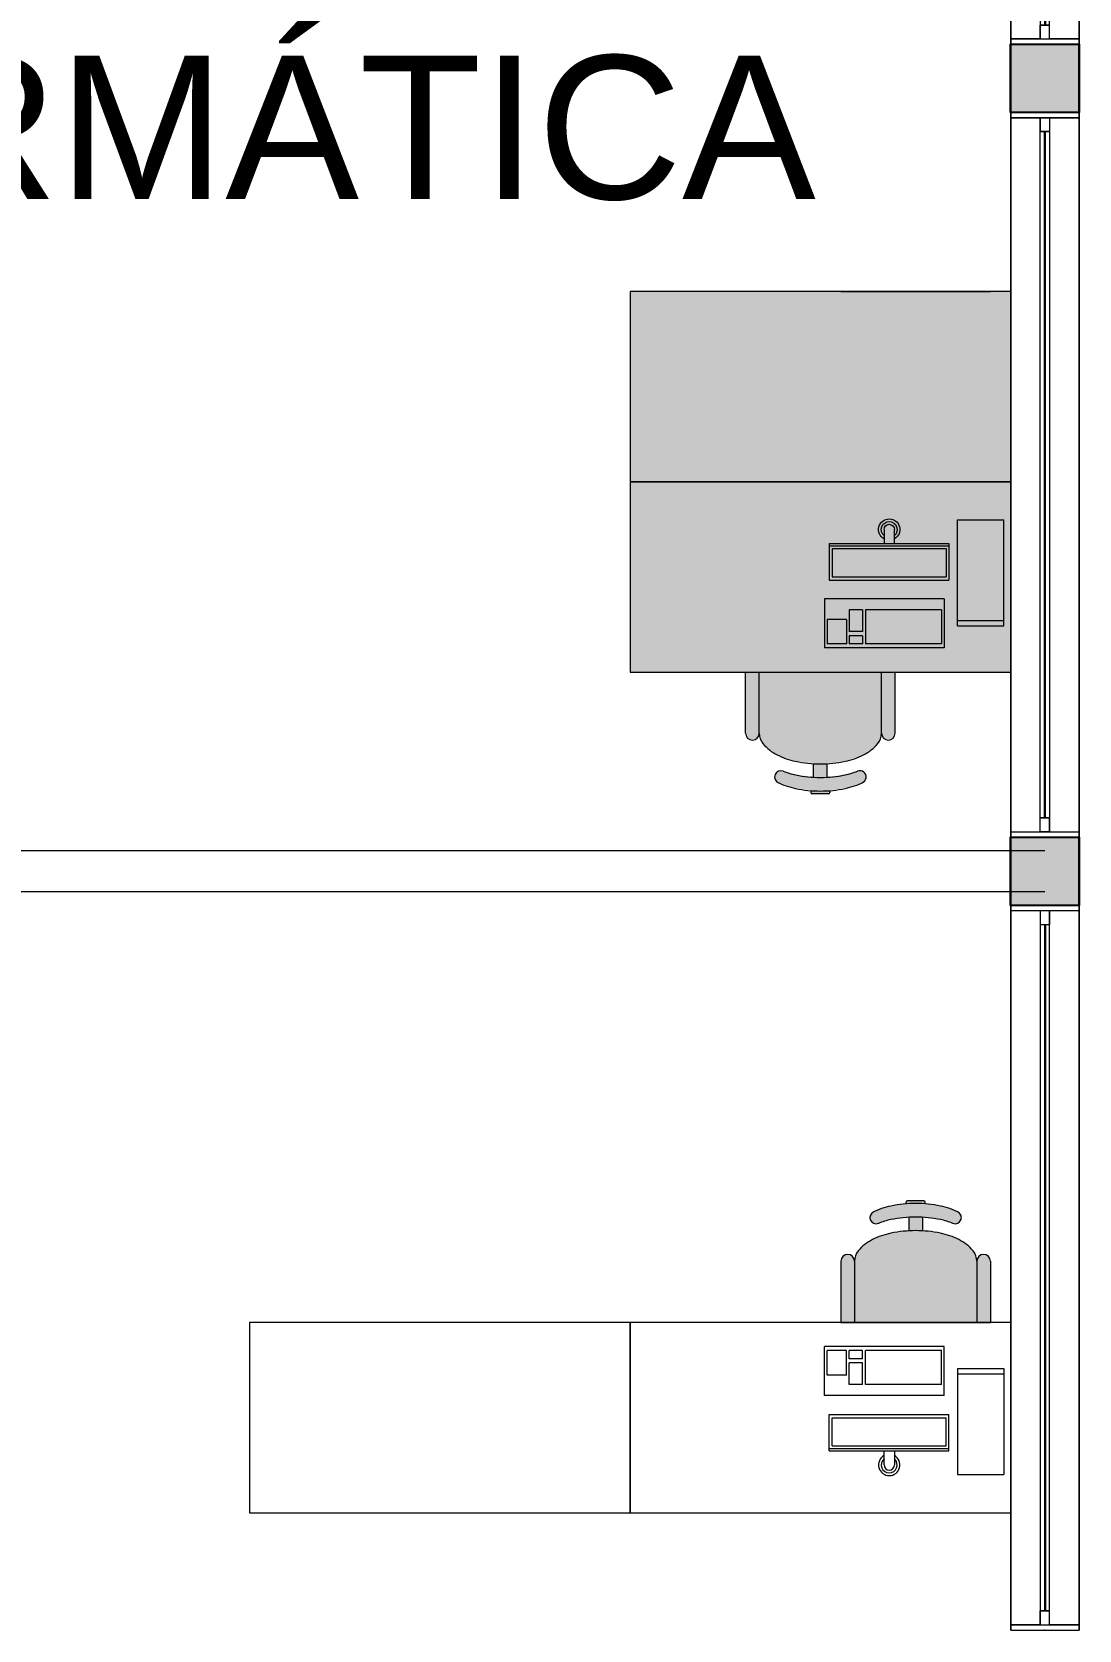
# Model space of a CAD drawing. Header units: metres. Extents: x 512 to 829, y -209 to 245.
# Drawn here: x 694.69 to 698.54, y -148.24 to -142.36 of the extents above; entities that cross this region are included whole.
import ezdxf

# ---------------------------------------------------------------- set-up
doc = ezdxf.new("R2010")
doc.units = ezdxf.units.M
doc.header["$LTSCALE"] = 0.508
doc.set_wipeout_variables(frame=1)
doc.header["$PDSIZE"] = -2
doc.linetypes.add('HIDDEN', pattern=[0.375, 0.25, -0.125])
for name, color, linetype, lineweight in [('AMB-NOVOS', 10, 'Continuous', 15), ('Demolir', 10, 'HIDDEN', 15), ('Hachuras', 1, 'Continuous', 18), ('MOBILIARIO', 252, 'Continuous', 18), ('None', 7, 'Continuous', 5), ('NãoImprimir', 7, 'Continuous', 5), ('Peitoris', 2, 'Continuous', 5), ('Telhado-Princ', 7, 'Continuous', 5)]:
    doc.layers.add(name, color=color, linetype=linetype, lineweight=lineweight)

# ---------------------------------------------------------------- blocks, each defined once
blk = doc.blocks.new('Grupo-4616')
at = {"color": 7, "linetype": 'Continuous', "lineweight": 5}
for points in [[(-1.325, 0.125), (-1.30595, 0.125), (-1.30595, -0.125), (-1.325, -0.125)], [(1.30595, 0.125), (1.325, 0.125), (1.325, -0.125), (1.30595, -0.125)]]:
    blk.add_wipeout(points, dxfattribs=at).dxf.layer = 'None'
at = {"layer": 'None', "color": 7, "linetype": 'Continuous', "lineweight": 5}
for points in [[(-1.325, 0.125), (-1.30595, 0.125), (-1.30595, -0.125), (-1.325, -0.125)], [(1.30595, 0.125), (1.325, 0.125), (1.325, -0.125), (1.30595, -0.125)]]:
    blk.add_lwpolyline(points, close=True, dxfattribs=at)
blk = doc.blocks.new('Grupo-4617')
at = {"layer": 'None', "color": 7}
blk.add_blockref('Grupo-4616', (0, 0), dxfattribs=at)
at = {"layer": 'None', "color": 7, "linetype": 'Continuous', "lineweight": 5}
for p, q in [((-1.325, 0.125), (-1.30595, 0.125)), ((-1.30595, 0.125), (-1.30595, -0.125)), ((1.325, 0.125), (1.30595, 0.125)), ((1.30595, 0.125), (1.30595, -0.125)), ((-1.325, -0.125), (-1.30595, -0.125)), ((1.325, -0.125), (1.30595, -0.125))]:
    blk.add_line(p, q, dxfattribs=at)
blk = doc.blocks.new('Grupo-4618')
at = {"layer": 'None', "color": 7, "linetype": 'Continuous', "lineweight": 5}
for p, q in [((-1.3059, 0.0175), (-1.3059, -0.0175)), ((1.3059, 0.0175), (1.3059, -0.0175))]:
    blk.add_line(p, q, dxfattribs=at)
blk = doc.blocks.new('Grupo-4619')
at = {"color": 7, "linetype": 'Continuous', "lineweight": 5}
for points in [[(-1.3059, 0.0175), (-1.2551, 0.0175), (-1.2551, -0.0175), (-1.3059, -0.0175)], [(1.2551, 0.0175), (1.3059, 0.0175), (1.3059, -0.0175), (1.2551, -0.0175)]]:
    blk.add_wipeout(points, dxfattribs=at).dxf.layer = 'None'
at = {"layer": 'None', "color": 7, "linetype": 'Continuous', "lineweight": 5}
for points in [[(-1.3059, 0.0175), (-1.2551, 0.0175), (-1.2551, -0.0175), (-1.3059, -0.0175)], [(1.2551, 0.0175), (1.3059, 0.0175), (1.3059, -0.0175), (1.2551, -0.0175)]]:
    blk.add_lwpolyline(points, close=True, dxfattribs=at)
blk = doc.blocks.new('Grupo-4620')
at = {"layer": 'None', "color": 7}
blk.add_blockref('Grupo-4618', (0, 0), dxfattribs=at)
at = {"color": 7, "linetype": 'Continuous', "lineweight": 5}
blk.add_wipeout([(-1.2551, 0.0175), (1.2551, 0.0175), (1.2551, -0.0175), (-1.2551, -0.0175)], dxfattribs=at).dxf.layer = 'None'
at = {"layer": 'None', "color": 7, "linetype": 'Continuous', "lineweight": 5}
blk.add_lwpolyline([(-1.2551, 0.0175), (1.2551, 0.0175), (1.2551, -0.0175), (-1.2551, -0.0175)], close=True, dxfattribs=at)
at = {"layer": 'None', "color": 7}
blk.add_blockref('Grupo-4619', (0, 0), dxfattribs=at)
at = {"layer": 'None', "color": 7, "linetype": 'Continuous', "lineweight": 5}
for p, q in [((-1.3059, 0.0175), (-1.2551, 0.0175)), ((-1.2551, 0.0175), (-1.2551, -0.0175)), ((1.3059, 0.0175), (1.2551, 0.0175)), ((1.2551, 0.0175), (1.2551, -0.0175)), ((-1.3059, -0.0175), (-1.2551, -0.0175)), ((1.3059, -0.0175), (1.2551, -0.0175))]:
    blk.add_line(p, q, dxfattribs=at)
blk = doc.blocks.new('Grupo-4621')
at = {"color": 7, "linetype": 'Continuous', "lineweight": 9}
blk.add_wipeout([(-1.25515, 0.000635), (1.25515, 0.000635), (1.25515, -0.000635), (-1.25515, -0.000635)], dxfattribs=at).dxf.layer = 'None'
blk = doc.blocks.new('Grupo-4622')
at = {"layer": 'None', "color": 7}
blk.add_blockref('Grupo-4621', (0, 0), dxfattribs=at)
at = {"layer": 'None', "color": 7, "linetype": 'Continuous', "lineweight": 25}
for p, q in [((-1.25515, 0.000635), (1.25515, 0.000635)), ((-1.25515, -0.000635), (1.25515, -0.000635))]:
    blk.add_line(p, q, dxfattribs=at)
blk = doc.blocks.new('Grupo-4623')
at = {"layer": 'None', "color": 7, "linetype": 'Continuous', "lineweight": 20}
for p, q in [((1.325, 0.125), (-1.325, 0.125)), ((1.325, -0.125), (-1.325, -0.125))]:
    blk.add_line(p, q, dxfattribs=at)
blk = doc.blocks.new('Window (2D)-396')
at = {"color": 7, "linetype": 'Continuous', "lineweight": 5}
blk.add_wipeout([(-1.325, 0.125), (1.325, 0.125), (1.325, -0.125), (-1.325, -0.125)], dxfattribs=at).dxf.layer = 'None'
at = {"layer": 'None', "color": 7}
blk.add_blockref('Grupo-4617', (0, 0), dxfattribs=at)
at = {"layer": 'None', "color": 7, "linetype": 'Continuous', "lineweight": 5}
for p, q in [((-1.325, 0.125), (1.325, 0.125)), ((-1.325, -0.125), (1.325, -0.125))]:
    blk.add_line(p, q, dxfattribs=at)
at = {"layer": 'NãoImprimir', "linetype": 'Continuous'}
for p in [(-1.325, 0), (1.325, 0)]:
    blk.add_point(p, dxfattribs=at)
at = {"layer": 'Peitoris'}
blk.add_blockref('Grupo-4620', (0, 0), dxfattribs=at)
blk.add_blockref('Grupo-4622', (0, 0), dxfattribs=at)
at = {"layer": 'Telhado-Princ'}
blk.add_blockref('Grupo-4623', (0, 0), dxfattribs=at)
blk = doc.blocks.new('Grupo-4624')
at = {"color": 7, "linetype": 'Continuous', "lineweight": 5}
for points in [[(-1.325, 0.125), (-1.30595, 0.125), (-1.30595, -0.125), (-1.325, -0.125)], [(1.30595, 0.125), (1.325, 0.125), (1.325, -0.125), (1.30595, -0.125)]]:
    blk.add_wipeout(points, dxfattribs=at).dxf.layer = 'None'
at = {"layer": 'None', "color": 7, "linetype": 'Continuous', "lineweight": 5}
for points in [[(-1.325, 0.125), (-1.30595, 0.125), (-1.30595, -0.125), (-1.325, -0.125)], [(1.30595, 0.125), (1.325, 0.125), (1.325, -0.125), (1.30595, -0.125)]]:
    blk.add_lwpolyline(points, close=True, dxfattribs=at)
blk = doc.blocks.new('Grupo-4625')
at = {"layer": 'None', "color": 7}
blk.add_blockref('Grupo-4624', (0, 0), dxfattribs=at)
at = {"layer": 'None', "color": 7, "linetype": 'Continuous', "lineweight": 5}
for p, q in [((-1.325, 0.125), (-1.30595, 0.125)), ((-1.30595, 0.125), (-1.30595, -0.125)), ((1.325, 0.125), (1.30595, 0.125)), ((1.30595, 0.125), (1.30595, -0.125)), ((-1.325, -0.125), (-1.30595, -0.125)), ((1.325, -0.125), (1.30595, -0.125))]:
    blk.add_line(p, q, dxfattribs=at)
blk = doc.blocks.new('Grupo-4626')
at = {"layer": 'None', "color": 7, "linetype": 'Continuous', "lineweight": 5}
for p, q in [((-1.3059, 0.0175), (-1.3059, -0.0175)), ((1.3059, 0.0175), (1.3059, -0.0175))]:
    blk.add_line(p, q, dxfattribs=at)
blk = doc.blocks.new('Grupo-4627')
at = {"color": 7, "linetype": 'Continuous', "lineweight": 5}
for points in [[(-1.3059, 0.0175), (-1.2551, 0.0175), (-1.2551, -0.0175), (-1.3059, -0.0175)], [(1.2551, 0.0175), (1.3059, 0.0175), (1.3059, -0.0175), (1.2551, -0.0175)]]:
    blk.add_wipeout(points, dxfattribs=at).dxf.layer = 'None'
at = {"layer": 'None', "color": 7, "linetype": 'Continuous', "lineweight": 5}
for points in [[(-1.3059, 0.0175), (-1.2551, 0.0175), (-1.2551, -0.0175), (-1.3059, -0.0175)], [(1.2551, 0.0175), (1.3059, 0.0175), (1.3059, -0.0175), (1.2551, -0.0175)]]:
    blk.add_lwpolyline(points, close=True, dxfattribs=at)
blk = doc.blocks.new('Grupo-4628')
at = {"layer": 'None', "color": 7}
blk.add_blockref('Grupo-4626', (0, 0), dxfattribs=at)
at = {"color": 7, "linetype": 'Continuous', "lineweight": 5}
blk.add_wipeout([(-1.2551, 0.0175), (1.2551, 0.0175), (1.2551, -0.0175), (-1.2551, -0.0175)], dxfattribs=at).dxf.layer = 'None'
at = {"layer": 'None', "color": 7, "linetype": 'Continuous', "lineweight": 5}
blk.add_lwpolyline([(-1.2551, 0.0175), (1.2551, 0.0175), (1.2551, -0.0175), (-1.2551, -0.0175)], close=True, dxfattribs=at)
at = {"layer": 'None', "color": 7}
blk.add_blockref('Grupo-4627', (0, 0), dxfattribs=at)
at = {"layer": 'None', "color": 7, "linetype": 'Continuous', "lineweight": 5}
for p, q in [((-1.3059, 0.0175), (-1.2551, 0.0175)), ((-1.2551, 0.0175), (-1.2551, -0.0175)), ((1.3059, 0.0175), (1.2551, 0.0175)), ((1.2551, 0.0175), (1.2551, -0.0175)), ((-1.3059, -0.0175), (-1.2551, -0.0175)), ((1.3059, -0.0175), (1.2551, -0.0175))]:
    blk.add_line(p, q, dxfattribs=at)
blk = doc.blocks.new('Grupo-4629')
at = {"color": 7, "linetype": 'Continuous', "lineweight": 9}
blk.add_wipeout([(-1.25515, 0.000635), (1.25515, 0.000635), (1.25515, -0.000635), (-1.25515, -0.000635)], dxfattribs=at).dxf.layer = 'None'
blk = doc.blocks.new('Grupo-4630')
at = {"layer": 'None', "color": 7}
blk.add_blockref('Grupo-4629', (0, 0), dxfattribs=at)
at = {"layer": 'None', "color": 7, "linetype": 'Continuous', "lineweight": 25}
for p, q in [((-1.25515, 0.000635), (1.25515, 0.000635)), ((-1.25515, -0.000635), (1.25515, -0.000635))]:
    blk.add_line(p, q, dxfattribs=at)
blk = doc.blocks.new('Grupo-4631')
at = {"layer": 'None', "color": 7, "linetype": 'Continuous', "lineweight": 20}
for p, q in [((1.325, 0.125), (-1.325, 0.125)), ((1.325, -0.125), (-1.325, -0.125))]:
    blk.add_line(p, q, dxfattribs=at)
blk = doc.blocks.new('Window (2D)-397')
at = {"color": 7, "linetype": 'Continuous', "lineweight": 5}
blk.add_wipeout([(-1.325, 0.125), (1.325, 0.125), (1.325, -0.125), (-1.325, -0.125)], dxfattribs=at).dxf.layer = 'None'
at = {"layer": 'None', "color": 7}
blk.add_blockref('Grupo-4625', (0, 0), dxfattribs=at)
at = {"layer": 'None', "color": 7, "linetype": 'Continuous', "lineweight": 5}
for p, q in [((-1.325, 0.125), (1.325, 0.125)), ((-1.325, -0.125), (1.325, -0.125))]:
    blk.add_line(p, q, dxfattribs=at)
at = {"layer": 'NãoImprimir', "linetype": 'Continuous'}
for p in [(-1.325, 0), (1.325, 0)]:
    blk.add_point(p, dxfattribs=at)
at = {"layer": 'Peitoris'}
blk.add_blockref('Grupo-4628', (0, 0), dxfattribs=at)
blk.add_blockref('Grupo-4630', (0, 0), dxfattribs=at)
at = {"layer": 'Telhado-Princ'}
blk.add_blockref('Grupo-4631', (0, 0), dxfattribs=at)
blk = doc.blocks.new('Grupo-4632')
at = {"color": 7, "linetype": 'Continuous', "lineweight": 5}
for points in [[(-1.325, 0.125), (-1.30595, 0.125), (-1.30595, -0.125), (-1.325, -0.125)], [(1.30595, 0.125), (1.325, 0.125), (1.325, -0.125), (1.30595, -0.125)]]:
    blk.add_wipeout(points, dxfattribs=at).dxf.layer = 'None'
at = {"layer": 'None', "color": 7, "linetype": 'Continuous', "lineweight": 5}
for points in [[(-1.325, 0.125), (-1.30595, 0.125), (-1.30595, -0.125), (-1.325, -0.125)], [(1.30595, 0.125), (1.325, 0.125), (1.325, -0.125), (1.30595, -0.125)]]:
    blk.add_lwpolyline(points, close=True, dxfattribs=at)
blk = doc.blocks.new('Grupo-4633')
at = {"layer": 'None', "color": 7}
blk.add_blockref('Grupo-4632', (0, 0), dxfattribs=at)
at = {"layer": 'None', "color": 7, "linetype": 'Continuous', "lineweight": 5}
for p, q in [((-1.325, 0.125), (-1.30595, 0.125)), ((-1.30595, 0.125), (-1.30595, -0.125)), ((1.325, 0.125), (1.30595, 0.125)), ((1.30595, 0.125), (1.30595, -0.125)), ((-1.325, -0.125), (-1.30595, -0.125)), ((1.325, -0.125), (1.30595, -0.125))]:
    blk.add_line(p, q, dxfattribs=at)
blk = doc.blocks.new('Grupo-4634')
at = {"layer": 'None', "color": 7, "linetype": 'Continuous', "lineweight": 5}
for p, q in [((-1.3059, 0.0175), (-1.3059, -0.0175)), ((1.3059, 0.0175), (1.3059, -0.0175))]:
    blk.add_line(p, q, dxfattribs=at)
blk = doc.blocks.new('Grupo-4635')
at = {"color": 7, "linetype": 'Continuous', "lineweight": 5}
for points in [[(-1.3059, 0.0175), (-1.2551, 0.0175), (-1.2551, -0.0175), (-1.3059, -0.0175)], [(1.2551, 0.0175), (1.3059, 0.0175), (1.3059, -0.0175), (1.2551, -0.0175)]]:
    blk.add_wipeout(points, dxfattribs=at).dxf.layer = 'None'
at = {"layer": 'None', "color": 7, "linetype": 'Continuous', "lineweight": 5}
for points in [[(-1.3059, 0.0175), (-1.2551, 0.0175), (-1.2551, -0.0175), (-1.3059, -0.0175)], [(1.2551, 0.0175), (1.3059, 0.0175), (1.3059, -0.0175), (1.2551, -0.0175)]]:
    blk.add_lwpolyline(points, close=True, dxfattribs=at)
blk = doc.blocks.new('Grupo-4636')
at = {"layer": 'None', "color": 7}
blk.add_blockref('Grupo-4634', (0, 0), dxfattribs=at)
at = {"color": 7, "linetype": 'Continuous', "lineweight": 5}
blk.add_wipeout([(-1.2551, 0.0175), (1.2551, 0.0175), (1.2551, -0.0175), (-1.2551, -0.0175)], dxfattribs=at).dxf.layer = 'None'
at = {"layer": 'None', "color": 7, "linetype": 'Continuous', "lineweight": 5}
blk.add_lwpolyline([(-1.2551, 0.0175), (1.2551, 0.0175), (1.2551, -0.0175), (-1.2551, -0.0175)], close=True, dxfattribs=at)
at = {"layer": 'None', "color": 7}
blk.add_blockref('Grupo-4635', (0, 0), dxfattribs=at)
at = {"layer": 'None', "color": 7, "linetype": 'Continuous', "lineweight": 5}
for p, q in [((-1.3059, 0.0175), (-1.2551, 0.0175)), ((-1.2551, 0.0175), (-1.2551, -0.0175)), ((1.3059, 0.0175), (1.2551, 0.0175)), ((1.2551, 0.0175), (1.2551, -0.0175)), ((-1.3059, -0.0175), (-1.2551, -0.0175)), ((1.3059, -0.0175), (1.2551, -0.0175))]:
    blk.add_line(p, q, dxfattribs=at)
blk = doc.blocks.new('Grupo-4637')
at = {"color": 7, "linetype": 'Continuous', "lineweight": 9}
blk.add_wipeout([(-1.25515, 0.000635), (1.25515, 0.000635), (1.25515, -0.000635), (-1.25515, -0.000635)], dxfattribs=at).dxf.layer = 'None'
blk = doc.blocks.new('Grupo-4638')
at = {"layer": 'None', "color": 7}
blk.add_blockref('Grupo-4637', (0, 0), dxfattribs=at)
at = {"layer": 'None', "color": 7, "linetype": 'Continuous', "lineweight": 25}
for p, q in [((-1.25515, 0.000635), (1.25515, 0.000635)), ((-1.25515, -0.000635), (1.25515, -0.000635))]:
    blk.add_line(p, q, dxfattribs=at)
blk = doc.blocks.new('Grupo-4639')
at = {"layer": 'None', "color": 7, "linetype": 'Continuous', "lineweight": 20}
for p, q in [((1.325, 0.125), (-1.325, 0.125)), ((1.325, -0.125), (-1.325, -0.125))]:
    blk.add_line(p, q, dxfattribs=at)
blk = doc.blocks.new('Window (2D)-398')
at = {"color": 7, "linetype": 'Continuous', "lineweight": 5}
blk.add_wipeout([(-1.325, 0.125), (1.325, 0.125), (1.325, -0.125), (-1.325, -0.125)], dxfattribs=at).dxf.layer = 'None'
at = {"layer": 'None', "color": 7}
blk.add_blockref('Grupo-4633', (0, 0), dxfattribs=at)
at = {"layer": 'None', "color": 7, "linetype": 'Continuous', "lineweight": 5}
for p, q in [((-1.325, 0.125), (1.325, 0.125)), ((-1.325, -0.125), (1.325, -0.125))]:
    blk.add_line(p, q, dxfattribs=at)
at = {"layer": 'NãoImprimir', "linetype": 'Continuous'}
for p in [(-1.325, 0), (1.325, 0)]:
    blk.add_point(p, dxfattribs=at)
at = {"layer": 'Peitoris'}
blk.add_blockref('Grupo-4636', (0, 0), dxfattribs=at)
blk.add_blockref('Grupo-4638', (0, 0), dxfattribs=at)
at = {"layer": 'Telhado-Princ'}
blk.add_blockref('Grupo-4639', (0, 0), dxfattribs=at)
blk = doc.blocks.new('Grupo-4859')
at = {"layer": 'None', "linetype": 'Continuous', "lineweight": 0}
for points in [[(-19.1639, -68.5987), (-19.1639, -68.3487), (-18.9139, -68.3487), (-18.9139, -68.5987)], [(-19.1639, -71.4987), (-19.1639, -71.2487), (-18.9139, -71.2487), (-18.9139, -71.4987)]]:
    blk.add_hatch(color=255, dxfattribs=at).paths.add_polyline_path(points)
at = {"layer": 'None', "color": 7, "linetype": 'Continuous', "lineweight": 25}
for points in [[(-19.1639, -68.5987), (-19.1639, -68.3487), (-18.9139, -68.3487), (-18.9139, -68.5987)], [(-19.1639, -71.4987), (-19.1639, -71.2487), (-18.9139, -71.2487), (-18.9139, -71.4987)]]:
    blk.add_lwpolyline(points, close=True, dxfattribs=at)
blk = doc.blocks.new('monitor')
at = {"layer": 'MOBILIARIO'}
for p, q in [((-0.0198, 0.1342), (-0.0198, 0.1859)), ((0.0185, 0.1859), (0.0185, 0.1342)), ((0.2202, 0.1342), (-0.2202, 0.1342)), ((-0.2202, 0.1342), (-0.2202, 0)), ((0.2202, 0.1256), (-0.2202, 0.1256)), ((0.2202, 0.1342), (0.2202, 0)), ((0.2089, 0.116), (-0.2101, 0.116)), ((-0.2101, 0.116), (-0.2101, 0.0121)), ((0.2089, 0.116), (0.2089, 0.0121)), ((0.2202, 0), (-0.2202, 0)), ((0.2089, 0.0121), (-0.2101, 0.0121))]:
    blk.add_line(p, q, dxfattribs=at)
for radius, start, end in [(0.0392, 299.31433, 240.68567), (0.0292, 311.09871, 228.90129), (0.0192, 0, 180)]:
    blk.add_arc((-0.0007, 0.1859), radius, start, end, dxfattribs=at)
blk = doc.blocks.new('computador')
at = {"layer": 'MOBILIARIO'}
for p, q in [((0, -0.39), (0, 0)), ((0.17, 0), (0, 0)), ((0.17, -0.39), (0.17, 0)), ((0.2187, -0.2908), (0.2187, -0.4708)), ((0.2187, -0.2908), (0.6587, -0.2908)), ((0.6587, -0.2908), (0.6587, -0.4708)), ((0.2287, -0.3308), (0.2287, -0.4558)), ((0.2287, -0.3308), (0.5087, -0.3308)), ((0.5087, -0.3308), (0.5087, -0.4558)), ((0.5187, -0.3308), (0.5187, -0.4108)), ((0.5187, -0.3308), (0.5687, -0.3308)), ((0.5687, -0.3308), (0.5687, -0.4108)), ((0.17, -0.37), (0, -0.37)), ((0.17, -0.39), (0, -0.39)), ((0.5187, -0.4108), (0.5687, -0.4108)), ((0.5787, -0.3658), (0.5787, -0.4558)), ((0.5787, -0.3658), (0.6487, -0.3658)), ((0.6487, -0.3658), (0.6487, -0.4558)), ((0.2287, -0.4558), (0.5087, -0.4558)), ((0.5187, -0.4258), (0.5187, -0.4558)), ((0.5187, -0.4258), (0.5687, -0.4258)), ((0.5187, -0.4558), (0.5687, -0.4558)), ((0.5687, -0.4258), (0.5687, -0.4558)), ((0.5787, -0.4558), (0.6487, -0.4558)), ((0.2187, -0.4708), (0.6587, -0.4708))]:
    blk.add_line(p, q, dxfattribs=at)
blk.add_blockref('monitor', (0.4217, -0.2212), dxfattribs=at)

msp = doc.modelspace()

# ---------------------------------------------------------------- hatches: boundary and pattern name
at = {"layer": 'Demolir', "linetype": 'Continuous', "lineweight": 0, "true_color": 0x7aafdf}
h = msp.add_hatch(color=143, dxfattribs=at)
h.dxf.hatch_style = 1
h.paths.add_polyline_path([(697.3616, -144.9347, 0.174705), (697.3754, -144.9728, 0.104203), (697.4275, -145.0142, 0.064948), (697.4956, -145.0379, 0.051099), (697.5866, -145.0472, 0.051099), (697.6776, -145.0379, 0.064948), (697.7457, -145.0142, 0.104203), (697.7979, -144.9728, 0.174705), (697.8116, -144.9347), (697.8116, -144.7097), (697.3616, -144.7097)])
h.paths.add_polyline_path([(697.3116, -144.9347, 1), (697.3616, -144.9347), (697.3616, -144.7097), (697.3116, -144.7097)])
h.paths.add_polyline_path([(697.8116, -144.9347, 1), (697.8616, -144.9347), (697.8616, -144.7097), (697.8116, -144.7097)])
h.paths.add_polyline_path([(697.4956, -145.1379, 0.051099), (697.5866, -145.1472, 0.051099), (697.6776, -145.1379, 0.062667), (697.7435, -145.1154, 0.930498), (697.7236, -145.0741, -0.043138), (697.6776, -145.0879, -0.051099), (697.5866, -145.0972, -0.051099), (697.4956, -145.0879, -0.043138), (697.4496, -145.0741, 0.930498), (697.4298, -145.1154, 0.062667)])
h.paths.add_polyline_path([(697.5616, -145.0965, 0.013937), (697.5866, -145.0972, 0.013937), (697.6116, -145.0965), (697.6116, -145.0465, -0.013937), (697.5866, -145.0472, -0.013937), (697.5616, -145.0465)])
h.paths.add_polyline_path([(697.5566, -145.1572), (697.6166, -145.1572, 0.414214), (697.6216, -145.1522), (697.6216, -145.1458, -0.019523), (697.5866, -145.1472, -0.019523), (697.5516, -145.1458), (697.5516, -145.1522, 0.414214)])
h = msp.add_hatch(color=143, dxfattribs=at)
h.dxf.hatch_style = 1
h.paths.add_polyline_path([(698.1625, -146.8794, 0.174705), (698.1487, -146.8412, 0.104203), (698.0966, -146.7998, 0.064948), (698.0285, -146.7762, 0.051099), (697.9375, -146.7669, 0.051099), (697.8465, -146.7762, 0.064948), (697.7784, -146.7998, 0.104203), (697.7262, -146.8412, 0.174705), (697.7125, -146.8794), (697.7125, -147.1044), (698.1625, -147.1044)])
h.paths.add_polyline_path([(698.2125, -146.8794, 1), (698.1625, -146.8794), (698.1625, -147.1044), (698.2125, -147.1044)])
h.paths.add_polyline_path([(697.7125, -146.8794, 1), (697.6625, -146.8794), (697.6625, -147.1044), (697.7125, -147.1044)])
h.paths.add_polyline_path([(698.0285, -146.6762, 0.051099), (697.9375, -146.6669, 0.051099), (697.8465, -146.6762, 0.062667), (697.7806, -146.6987, 0.930498), (697.8005, -146.7399, -0.043138), (697.8465, -146.7262, -0.051099), (697.9375, -146.7169, -0.051099), (698.0285, -146.7262, -0.043138), (698.0744, -146.7399, 0.930498), (698.0943, -146.6987, 0.062667)])
h.paths.add_polyline_path([(697.9625, -146.7176, 0.013937), (697.9375, -146.7169, 0.013937), (697.9125, -146.7176), (697.9125, -146.7676, -0.013937), (697.9375, -146.7669, -0.013937), (697.9625, -146.7676)])
h.paths.add_polyline_path([(697.9675, -146.6569), (697.9075, -146.6569, 0.414214), (697.9025, -146.6619), (697.9025, -146.6682, -0.019523), (697.9375, -146.6669, -0.019523), (697.9725, -146.6682), (697.9725, -146.6619, 0.414214)])

# ---------------------------------------------------------------- linework, layer by layer
at = {"layer": 'MOBILIARIO', "linetype": 'Continuous', "lineweight": 0}
for p, q in [((697.6625, -143.312), (698.2125, -143.312)), ((697.312, -144.937), (697.312, -144.712)), ((697.312, -144.712), (697.862, -144.712)), ((697.362, -144.937), (697.362, -144.712)), ((697.812, -144.937), (697.812, -144.712)), ((697.862, -144.937), (697.862, -144.712)), ((697.562, -145.0989), (697.562, -145.0489)), ((697.612, -145.0989), (697.612, -145.0489)), ((697.552, -145.1482), (697.552, -145.1545)), ((697.622, -145.1482), (697.622, -145.1545)), ((697.617, -145.1595), (697.557, -145.1595)), ((697.9025, -146.6682), (697.9025, -146.6619)), ((697.9675, -146.6569), (697.9075, -146.6569)), ((697.9725, -146.6682), (697.9725, -146.6619)), ((697.9125, -146.7176), (697.9125, -146.7676)), ((697.9625, -146.7176), (697.9625, -146.7676)), ((697.6625, -146.8794), (697.6625, -147.1044)), ((697.7125, -146.8794), (697.7125, -147.1044)), ((698.1625, -146.8794), (698.1625, -147.1044)), ((698.2125, -146.8794), (698.2125, -147.1044)), ((697.5115, -147.1044), (696.9615, -147.1044)), ((697.6625, -147.1044), (698.2125, -147.1044))]:
    msp.add_line(p, q, dxfattribs=at)
msp.add_lwpolyline([(696.887, -147.1044), (695.487, -147.1044), (695.487, -147.8044), (696.887, -147.8044)], close=True, dxfattribs=at)
for centre, radius, start, end in [((697.337, -144.937), 0.025, 180, 0), ((697.4217, -144.937), 0.0597, 180, 219.63927), ((697.5001, -144.8721), 0.1616, 219.63927, 243.43495), ((697.6738, -144.8721), 0.1616, 296.56505, 320.36073), ((697.7522, -144.937), 0.0597, 320.36073, 0), ((697.837, -144.937), 0.025, 180, 0), ((697.5525, -144.7674), 0.2786, 243.43495, 258.29908), ((697.6214, -144.7674), 0.2786, 281.70092, 296.56505), ((697.4415, -145.0978), 0.0229, 68.4187, 248.4187), ((697.5525, -144.8174), 0.2786, 248.4187, 258.29908), ((697.587, -144.6009), 0.4487, 258.29908, 270), ((697.587, -144.6509), 0.4487, 258.29908, 270), ((697.587, -144.6009), 0.4487, 270, 281.70092), ((697.587, -144.6509), 0.4487, 270, 281.70092), ((697.6214, -144.8174), 0.2786, 281.70092, 291.5813), ((697.7324, -145.0978), 0.0229, 291.5813, 111.5813), ((697.5525, -144.8674), 0.2786, 243.43495, 258.29908), ((697.587, -144.7009), 0.4487, 258.29908, 270), ((697.587, -144.7009), 0.4487, 270, 281.70092), ((697.6214, -144.8674), 0.2786, 281.70092, 296.56505), ((697.557, -145.1545), 0.005, 180, 270), ((697.617, -145.1545), 0.005, 270, 0), ((697.903, -146.949), 0.2786, 101.70092, 116.56505), ((697.9375, -147.1156), 0.4487, 90, 101.70092), ((697.9075, -146.6619), 0.005, 90, 180), ((697.9375, -147.1156), 0.4487, 78.29908, 90), ((697.9675, -146.6619), 0.005, 0, 90), ((697.9719, -146.949), 0.2786, 63.43495, 78.29908), ((697.792, -146.7186), 0.0229, 111.5813, 291.5813), ((697.903, -146.999), 0.2786, 101.70092, 111.5813), ((697.9375, -147.1656), 0.4487, 90, 101.70092), ((697.9375, -147.1656), 0.4487, 78.29908, 90), ((697.9719, -146.999), 0.2786, 68.4187, 78.29908), ((698.0829, -146.7186), 0.0229, 248.4187, 68.4187), ((697.903, -147.049), 0.2786, 101.70092, 116.56505), ((697.9375, -147.2156), 0.4487, 90, 101.70092), ((697.9375, -147.2156), 0.4487, 78.29908, 90), ((697.9719, -147.049), 0.2786, 63.43495, 78.29908), ((697.6875, -146.8794), 0.025, 0, 180), ((697.7722, -146.8794), 0.0597, 140.36073, 180), ((697.8506, -146.9443), 0.1616, 116.56505, 140.36073), ((698.0243, -146.9443), 0.1616, 39.63927, 63.43495), ((698.1027, -146.8794), 0.0597, 0, 39.63927), ((698.1875, -146.8794), 0.025, 0, 180)]:
    msp.add_arc(centre, radius, start, end, dxfattribs=at)
at = {"layer": 'None', "color": 7, "linetype": 'Continuous', "lineweight": 25}
for p, q in [((698.287, -142.6534), (698.287, -142.4019)), ((698.5384, -142.6534), (698.5384, -142.4019)), ((698.287, -145.5705), (698.287, -145.319)), ((698.5384, -145.5705), (698.5384, -145.319))]:
    msp.add_line(p, q, dxfattribs=at)
at = {"layer": 'None', "color": 7, "linetype": 'Continuous', "lineweight": 18}
for p, q in [((698.4127, -145.3693), (691.5223, -145.3693)), ((698.4127, -145.5202), (691.5223, -145.5202))]:
    msp.add_line(p, q, dxfattribs=at)

# ---------------------------------------------------------------- texts
at = {"layer": 'AMB-NOVOS', "linetype": 'Continuous', "lineweight": 0, "insert": (693.106, -138.9225), "char_height": 0.528095, "attachment_point": 1}
msp.add_mtext_dynamic_manual_height_columns('\\pi0.70309;{\\fArial|b0|i0|c0|p34;\\LN°:\\l 212\\P\\pi0.74109;\\LNOME: \\P\\pi-0.73116;\\lLABORATÓRIO \\P\\pi1.4257;DE \\P\\pi-0.61733;INFORMÁTICA}', width=3.779715, gutter_width=1.5088, heights=[0], dxfattribs=at)

# ---------------------------------------------------------------- next in the draw order: block references
at = {"layer": 'None', "color": 7, "yscale": 1.005894640890275, "zscale": 1.005894640890275, "rotation": 90}
for name, p, xscale in [('Window (2D)-396', (698.4127, -141.0691), -1.005894640890275), ('Window (2D)-397', (698.4127, -143.9862), 1.005894640890275), ('Window (2D)-398', (698.4127, -146.9033), -1.005894640890275)]:
    msp.add_blockref(name, p, dxfattribs=dict(at, xscale=xscale))

# ---------------------------------------------------------------- next in the draw order: hatches: boundary and pattern name
at = {"layer": 'Hachuras', "linetype": 'Continuous', "lineweight": 0, "true_color": 0xfef5dc}
h = msp.add_hatch(color=7, dxfattribs=at)
h.dxf.hatch_style = 1
h.paths.add_polyline_path([(698.287, -143.312), (696.887, -143.312), (696.887, -144.012), (698.287, -144.012)])
h = msp.add_hatch(color=7, dxfattribs=at)
h.dxf.hatch_style = 1
h.paths.add_polyline_path([(698.287, -144.012), (696.887, -144.012), (696.887, -144.712), (698.287, -144.712)])

# ---------------------------------------------------------------- next in the draw order: linework, layer by layer
at = {"layer": 'MOBILIARIO', "linetype": 'Continuous', "lineweight": 0}
for points in [[(698.287, -143.312), (696.887, -143.312), (696.887, -144.012), (698.287, -144.012)], [(698.287, -144.012), (696.887, -144.012), (696.887, -144.712), (698.287, -144.712)], [(698.287, -147.1044), (696.887, -147.1044), (696.887, -147.8044), (698.287, -147.8044)]]:
    msp.add_lwpolyline(points, close=True, dxfattribs=at)

# ---------------------------------------------------------------- next in the draw order: block references
at = {"layer": 'Demolir', "linetype": 'Continuous', "lineweight": 0, "xscale": -1}
msp.add_blockref('computador', (698.2612, -144.1523), dxfattribs=at)
at = {"layer": 'Demolir', "linetype": 'Continuous', "lineweight": 0, "rotation": 180}
msp.add_blockref('computador', (698.2612, -147.6641), dxfattribs=at)
at = {"layer": 'None', "color": 7, "xscale": 1.005894640890275, "yscale": 1.005894640890275, "zscale": 1.005894640890275}
msp.add_blockref('Grupo-4859', (717.5638, -73.6503), dxfattribs=at)

doc.saveas('drawing.dxf')
